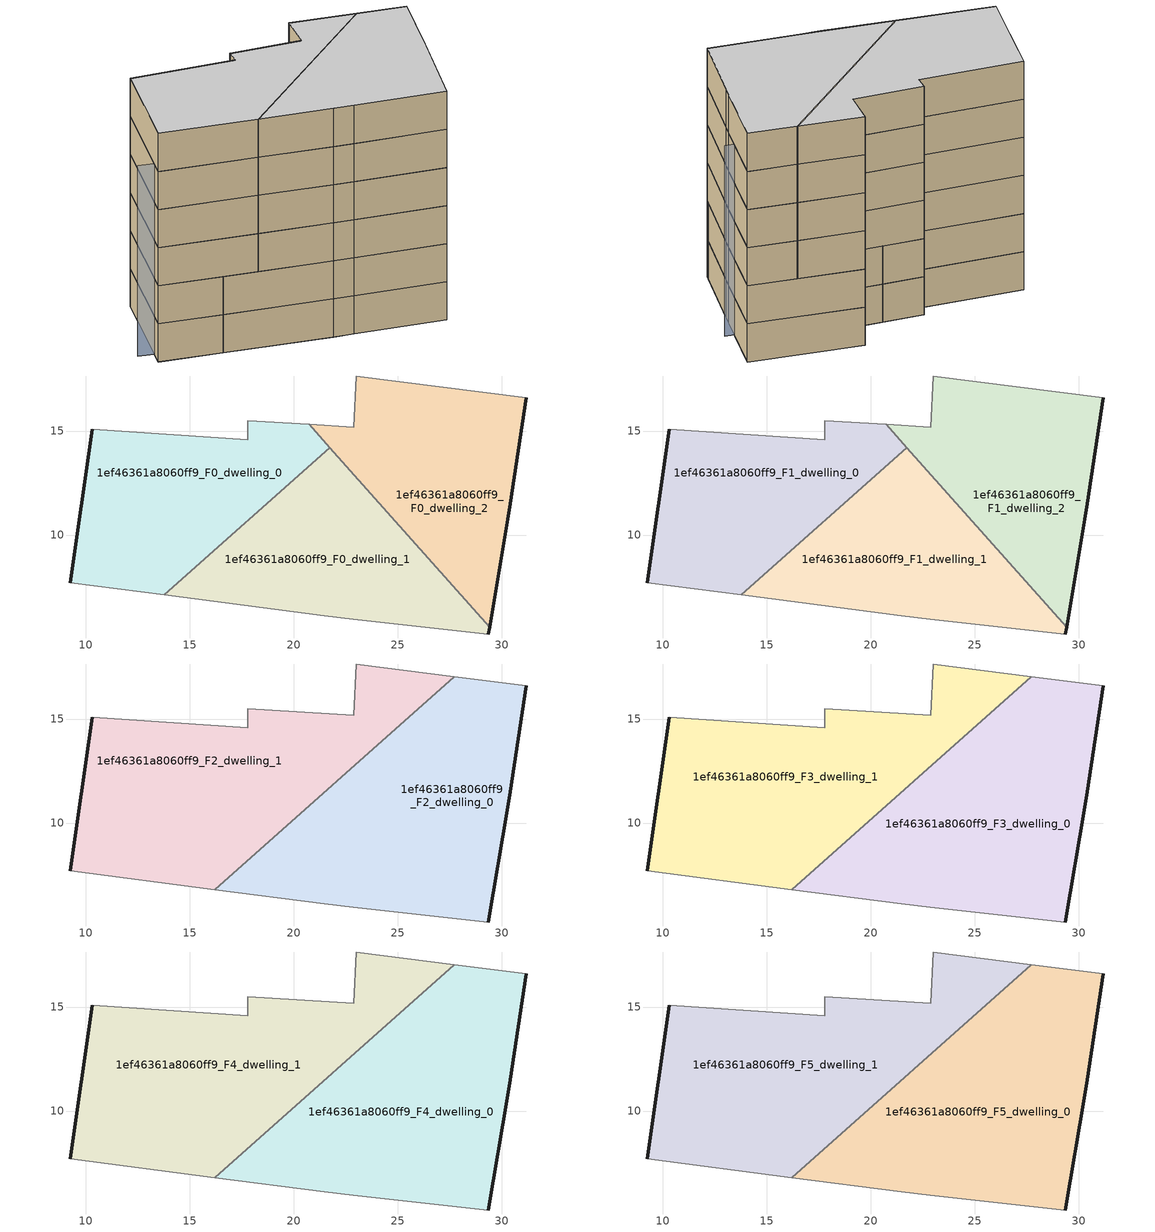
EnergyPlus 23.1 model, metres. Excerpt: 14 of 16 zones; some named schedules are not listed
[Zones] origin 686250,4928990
1ef46361a8060ff9_F0_dwelling_0
 floor ground (EU_floor_Construction): 21.72,14.2 20.73,15.32 17.78,15.5 17.78,14.58 10.31,15.09 9.25,7.71 13.77,7.12 z0
 wall outside (EU_wall_Construction): 9.25,7.71 10.31,15.09 z0:3
 wall adiabatic (EU_wall_Construction): 10.31,15.09 17.78,14.58 17.78,15.5 20.73,15.32 / 13.77,7.12 9.25,7.71 z0:3
 wall to 1ef46361a8060ff9_F0_dwelling_1 (EU_wall_Construction): 21.72,14.2 13.77,7.12 z0:3
 wall to 1ef46361a8060ff9_F0_dwelling_2 (EU_wall_Construction): 20.73,15.32 21.72,14.2 z0:3
1ef46361a8060ff9_F0_dwelling_1
 floor ground (EU_floor_Construction): 29.35,5.25 29.4,5.57 21.72,14.2 13.77,7.12 21.46,6.12 22.86,5.96 z0
 wall outside (EU_wall_Construction): 29.41,5.57 29.35,5.25 z0:3
 wall adiabatic (EU_wall_Construction): 29.35,5.25 22.86,5.96 21.46,6.12 13.77,7.12 z0:3
 wall to 1ef46361a8060ff9_F0_dwelling_2 (EU_wall_Construction): 21.72,14.2 29.41,5.57 z0:3
1ef46361a8060ff9_F0_dwelling_2
 floor ground (EU_floor_Construction): 29.4,5.57 30.28,10.76 30.4,11.49 31.17,16.59 23,17.64 22.87,15.18 20.73,15.32 z0
 wall outside (EU_wall_Construction): 31.17,16.59 30.4,11.49 30.28,10.76 29.41,5.57 z0:3
 wall adiabatic (EU_wall_Construction): 20.73,15.32 22.87,15.18 23,17.64 31.17,16.59 z0:3
1ef46361a8060ff9_F1_dwelling_0
 floor to 1ef46361a8060ff9_F0_dwelling_0 (EU_floor_Construction): 21.72,14.2 20.73,15.32 17.78,15.5 17.78,14.58 10.31,15.09 9.25,7.71 13.77,7.12 z3
 wall outside (EU_wall_Construction): 9.25,7.71 10.31,15.09 z3:6
 wall adiabatic (EU_wall_Construction): 10.31,15.09 17.78,14.58 17.78,15.5 20.73,15.32 / 13.77,7.12 9.25,7.71 z3:6
 wall to 1ef46361a8060ff9_F1_dwelling_1 (EU_wall_Construction): 21.72,14.2 13.77,7.12 z3:6
 wall to 1ef46361a8060ff9_F1_dwelling_2 (EU_wall_Construction): 20.73,15.32 21.72,14.2 z3:6
1ef46361a8060ff9_F1_dwelling_1
 floor to 1ef46361a8060ff9_F0_dwelling_1 (EU_floor_Construction): 29.35,5.25 29.4,5.57 21.72,14.2 13.77,7.12 21.46,6.12 22.86,5.96 z3
 wall outside (EU_wall_Construction): 29.41,5.57 29.35,5.25 z3:6
 wall adiabatic (EU_wall_Construction): 29.35,5.25 22.86,5.96 21.46,6.12 13.77,7.12 z3:6
 wall to 1ef46361a8060ff9_F1_dwelling_2 (EU_wall_Construction): 21.72,14.2 29.41,5.57 z3:6
1ef46361a8060ff9_F1_dwelling_2
 floor to 1ef46361a8060ff9_F0_dwelling_2 (EU_floor_Construction): 31.17,16.59 30.4,11.49 30.28,10.76 29.4,5.57 20.73,15.32 22.87,15.18 23,17.64 z3
 wall outside (EU_wall_Construction): 31.17,16.59 30.4,11.49 30.28,10.76 29.41,5.57 z3:6
 wall adiabatic (EU_wall_Construction): 20.73,15.32 22.87,15.18 23,17.64 31.17,16.59 z3:6
 roof outside (EU_roof_Construction): 27.7,17.04 23,17.64 22.87,15.18 20.73,15.32 22.96,12.82 z6; 29.4,5.57 30.28,10.76 30.4,11.49 31.17,16.59 27.7,17.04 22.96,12.82 z6
1ef46361a8060ff9_F2_dwelling_0
 floor outside (EU_floor_Construction): 29.4,5.57 30.28,10.76 30.4,11.49 31.17,16.59 27.7,17.04 22.96,12.82 z6
 floor to 1ef46361a8060ff9_F1_dwelling_1 (EU_floor_Construction): 29.35,5.25 29.4,5.57 22.96,12.82 16.2,6.81 21.46,6.12 22.86,5.96 z6
 wall outside (EU_wall_Construction): 31.17,16.59 30.4,11.49 30.28,10.76 29.35,5.25 z6:9
 wall adiabatic (EU_wall_Construction): 27.7,17.04 31.17,16.59 / 29.35,5.25 22.86,5.96 21.46,6.12 16.2,6.81 z6:9
 wall to 1ef46361a8060ff9_F2_dwelling_1 (EU_wall_Construction): 16.2,6.81 27.7,17.04 z6:9
1ef46361a8060ff9_F2_dwelling_1
 floor outside (EU_floor_Construction): 22.87,15.18 20.73,15.32 21.72,14.2 z6; 27.7,17.04 23,17.64 22.87,15.18 21.72,14.2 22.96,12.82 z6
 floor to 1ef46361a8060ff9_F1_dwelling_0 (EU_floor_Construction): 21.72,14.2 20.73,15.32 17.78,15.5 17.78,14.58 10.31,15.09 9.25,7.7 13.77,7.12 z6
 floor to 1ef46361a8060ff9_F1_dwelling_1 (EU_floor_Construction): 22.96,12.82 21.72,14.2 13.77,7.12 16.2,6.81 z6
 wall outside (EU_wall_Construction): 9.25,7.71 10.31,15.09 z6:9
 wall adiabatic (EU_wall_Construction): 16.2,6.81 9.25,7.71 / 10.31,15.09 17.78,14.58 17.78,15.5 22.87,15.18 23,17.64 27.7,17.04 z6:9
1ef46361a8060ff9_F3_dwelling_0
 floor to 1ef46361a8060ff9_F2_dwelling_0 (EU_floor_Construction): 29.35,5.25 30.28,10.76 30.4,11.49 31.17,16.59 27.7,17.04 16.2,6.81 21.46,6.12 22.86,5.96 z9
 wall outside (EU_wall_Construction): 31.17,16.59 30.4,11.49 30.28,10.76 29.35,5.25 z9:12
 wall adiabatic (EU_wall_Construction): 27.7,17.04 31.17,16.59 / 29.35,5.25 22.86,5.96 21.46,6.12 16.2,6.81 z9:12
 wall to 1ef46361a8060ff9_F3_dwelling_1 (EU_wall_Construction): 16.2,6.81 27.7,17.04 z9:12
1ef46361a8060ff9_F3_dwelling_1
 floor to 1ef46361a8060ff9_F2_dwelling_1 (EU_floor_Construction): 22.87,15.18 17.78,15.5 17.78,14.58 10.31,15.09 9.25,7.71 16.2,6.81 27.7,17.04 23,17.64 z9
 wall outside (EU_wall_Construction): 9.25,7.71 10.31,15.09 z9:12
 wall adiabatic (EU_wall_Construction): 16.2,6.81 9.25,7.71 / 10.31,15.09 17.78,14.58 17.78,15.5 22.87,15.18 23,17.64 27.7,17.04 z9:12
1ef46361a8060ff9_F4_dwelling_0
 floor to 1ef46361a8060ff9_F3_dwelling_0 (EU_floor_Construction): 29.35,5.25 30.28,10.76 30.4,11.49 31.17,16.59 27.7,17.04 16.2,6.81 21.46,6.12 22.86,5.96 z12
 wall outside (EU_wall_Construction): 31.17,16.59 30.4,11.49 30.28,10.76 29.35,5.25 z12:15
 wall adiabatic (EU_wall_Construction): 27.7,17.04 31.17,16.59 / 29.35,5.25 22.86,5.96 21.46,6.12 16.2,6.81 z12:15
 wall to 1ef46361a8060ff9_F4_dwelling_1 (EU_wall_Construction): 16.2,6.81 27.7,17.04 z12:15
1ef46361a8060ff9_F4_dwelling_1
 floor to 1ef46361a8060ff9_F3_dwelling_1 (EU_floor_Construction): 22.87,15.18 17.78,15.5 17.78,14.58 10.31,15.09 9.25,7.71 16.2,6.81 27.7,17.04 23,17.64 z12
 wall outside (EU_wall_Construction): 9.25,7.71 10.31,15.09 z12:15
 wall adiabatic (EU_wall_Construction): 16.2,6.81 9.25,7.71 / 10.31,15.09 17.78,14.58 17.78,15.5 22.87,15.18 23,17.64 27.7,17.04 z12:15
1ef46361a8060ff9_F5_dwelling_0
 floor to 1ef46361a8060ff9_F4_dwelling_0 (EU_floor_Construction): 29.35,5.25 30.28,10.76 30.4,11.49 31.17,16.59 27.7,17.04 16.2,6.81 21.46,6.12 22.86,5.96 z15
 wall outside (EU_wall_Construction): 31.17,16.59 30.4,11.49 30.28,10.76 29.35,5.25 z15:18
 wall adiabatic (EU_wall_Construction): 27.7,17.04 31.17,16.59 / 29.35,5.25 22.86,5.96 21.46,6.12 16.2,6.81 z15:18
 wall to 1ef46361a8060ff9_F5_dwelling_1 (EU_wall_Construction): 16.2,6.81 27.7,17.04 z15:18
 ceiling to 1ef46361a8060ff9_F6_dwelling_0 (EU_floor_Construction): 31.17,16.59 30.4,11.49 30.28,10.76 29.35,5.25 22.86,5.96 21.46,6.12 16.2,6.81 27.7,17.04 z18
1ef46361a8060ff9_F5_dwelling_1
 floor to 1ef46361a8060ff9_F4_dwelling_1 (EU_floor_Construction): 22.87,15.18 17.78,15.5 17.78,14.58 10.31,15.09 9.25,7.71 16.2,6.81 27.7,17.04 23,17.64 z15
 wall outside (EU_wall_Construction): 9.25,7.71 10.31,15.09 z15:18
 wall adiabatic (EU_wall_Construction): 16.2,6.81 9.25,7.71 / 10.31,15.09 17.78,14.58 17.78,15.5 22.87,15.18 23,17.64 27.7,17.04 z15:18
 ceiling to 1ef46361a8060ff9_F6_dwelling_1 (EU_floor_Construction): 27.7,17.04 16.2,6.81 9.25,7.71 10.31,15.09 17.78,14.58 17.78,15.5 22.87,15.18 23,17.64 z18
shading: 8.3,8.94 29.35,5.24 / 31.29,12.89 10.31,15.09 z0:15
[Building]
EU S2 Campaign: North Axis=0; Terrain=City; Solar Distribution=FullExterior
[Site:Location]
Bologna: Latitude=44.5; Longitude=11.25; Time Zone=1; Elevation=37
[SizingPeriod:WeatherFileDays]
AnnualSizingPeriod: Begin Month=1; Begin Day of Month=1; End Month=12; End Day of Month=31; Day of Week for Start Day=Monday; Use Weather File Daylight Saving Period=No; Use Weather File Rain and Snow Indicators=No
[MATERIAL]
EU_InternalMass_Material: Roughness=MediumRough; Thickness=0.1; Conductivity=1; Density=1800; Specific Heat=900; Thermal Absorptance=0.9; Solar Absorptance=0.7; Visible Absorptance=0.7
[MATERIAL:NOMASS] Roughness=MediumRough; Thermal Absorptance=0.9; Solar Absorptance=0.7; Visible Absorptance=0.7
Name | Thermal Resistance
EU_wall_NoMass | 0.905828
EU_roof_NoMass | 0.37593
EU_floor_NoMass | 0.67114
[CONSTRUCTION]
EU_wall_Construction: EU_wall_NoMass
EU_roof_Construction: EU_roof_NoMass
EU_floor_Construction: EU_floor_NoMass
EU_InternalMass_Construction: EU_InternalMass_Material
[ZONE] Type=1; Multiplier=1; Ceiling Height=autocalculate; Floor Area=autocalculate; Part of Total Floor Area=Yes
Name | Volume
1ef46361a8060ff9_F0_dwelling_0; 1ef46361a8060ff9_F1_dwelling_0 | 194.123
1ef46361a8060ff9_F2_dwelling_0 | 291.1875
1ef46361a8060ff9_F3_dwelling_0; 1ef46361a8060ff9_F4_dwelling_0; 1ef46361a8060ff9_F5_dwelling_0 | 291.199
1ef46361a8060ff9_F0_dwelling_1; 1ef46361a8060ff9_F1_dwelling_1 | 194.14
1ef46361a8060ff9_F2_dwelling_1 | 291.196
1ef46361a8060ff9_F3_dwelling_1; 1ef46361a8060ff9_F4_dwelling_1; 1ef46361a8060ff9_F5_dwelling_1 | 291.207
1ef46361a8060ff9_F0_dwelling_2; 1ef46361a8060ff9_F1_dwelling_2 | 194.128
[INTERNALMASS] Construction=EU_InternalMass_Construction
Name | Zone or ZoneList | Surface Area
1ef46361a8060ff9_F0_dwelling_0_EU_InternalMass | 1ef46361a8060ff9_F0_dwelling_0 | 64.7074
1ef46361a8060ff9_F0_dwelling_1_EU_InternalMass | 1ef46361a8060ff9_F0_dwelling_1 | 64.7162
1ef46361a8060ff9_F0_dwelling_2_EU_InternalMass | 1ef46361a8060ff9_F0_dwelling_2 | 64.7088
1ef46361a8060ff9_F1_dwelling_0_EU_InternalMass | 1ef46361a8060ff9_F1_dwelling_0 | 64.7074
1ef46361a8060ff9_F1_dwelling_1_EU_InternalMass | 1ef46361a8060ff9_F1_dwelling_1 | 64.7162
1ef46361a8060ff9_F1_dwelling_2_EU_InternalMass | 1ef46361a8060ff9_F1_dwelling_2 | 64.7088
1ef46361a8060ff9_F2_dwelling_0_EU_InternalMass | 1ef46361a8060ff9_F2_dwelling_0 | 97.066
1ef46361a8060ff9_F2_dwelling_1_EU_InternalMass | 1ef46361a8060ff9_F2_dwelling_1 | 97.0694
1ef46361a8060ff9_F3_dwelling_0_EU_InternalMass | 1ef46361a8060ff9_F3_dwelling_0 | 97.066
1ef46361a8060ff9_F3_dwelling_1_EU_InternalMass | 1ef46361a8060ff9_F3_dwelling_1 | 97.0694
1ef46361a8060ff9_F4_dwelling_0_EU_InternalMass | 1ef46361a8060ff9_F4_dwelling_0 | 97.066
1ef46361a8060ff9_F4_dwelling_1_EU_InternalMass | 1ef46361a8060ff9_F4_dwelling_1 | 97.0694
1ef46361a8060ff9_F5_dwelling_0_EU_InternalMass | 1ef46361a8060ff9_F5_dwelling_0 | 97.066
1ef46361a8060ff9_F5_dwelling_1_EU_InternalMass | 1ef46361a8060ff9_F5_dwelling_1 | 97.0694
[OTHEREQUIPMENT] Fuel Type=Electricity; Design Level Calculation Method=Watts/Area; Power per Zone Floor Area=1; Fraction Latent=0; Fraction Radiant=0; Fraction Lost=0; Carbon Dioxide Generation Rate=0; EndUse Subcategory=EU_Step8_InternalGains
Name | Zone or ZoneList or Space or SpaceList | Schedule
EU_Step8_InternalGain_1ef46361a8060ff9_F0_dwelling_0_f000 | 1ef46361a8060ff9_F0_dwelling_0 | EU_Step8_GainSchedule_1ef46361a8060ff9_F0_dwelling_0_f000
EU_Step8_InternalGain_1ef46361a8060ff9_F0_dwelling_1_f000 | 1ef46361a8060ff9_F0_dwelling_1 | EU_Step8_GainSchedule_1ef46361a8060ff9_F0_dwelling_1_f000
EU_Step8_InternalGain_1ef46361a8060ff9_F0_dwelling_2_f000 | 1ef46361a8060ff9_F0_dwelling_2 | EU_Step8_GainSchedule_1ef46361a8060ff9_F0_dwelling_2_f000
EU_Step8_InternalGain_1ef46361a8060ff9_F1_dwelling_0_f000 | 1ef46361a8060ff9_F1_dwelling_0 | EU_Step8_GainSchedule_1ef46361a8060ff9_F1_dwelling_0_f000
EU_Step8_InternalGain_1ef46361a8060ff9_F1_dwelling_1_f000 | 1ef46361a8060ff9_F1_dwelling_1 | EU_Step8_GainSchedule_1ef46361a8060ff9_F1_dwelling_1_f000
EU_Step8_InternalGain_1ef46361a8060ff9_F1_dwelling_2_f000 | 1ef46361a8060ff9_F1_dwelling_2 | EU_Step8_GainSchedule_1ef46361a8060ff9_F1_dwelling_2_f000
EU_Step8_InternalGain_1ef46361a8060ff9_F2_dwelling_0_f000 | 1ef46361a8060ff9_F2_dwelling_0 | EU_Step8_GainSchedule_1ef46361a8060ff9_F2_dwelling_0_f000
EU_Step8_InternalGain_1ef46361a8060ff9_F2_dwelling_1_f000 | 1ef46361a8060ff9_F2_dwelling_1 | EU_Step8_GainSchedule_1ef46361a8060ff9_F2_dwelling_1_f000
EU_Step8_InternalGain_1ef46361a8060ff9_F3_dwelling_0_f000 | 1ef46361a8060ff9_F3_dwelling_0 | EU_Step8_GainSchedule_1ef46361a8060ff9_F3_dwelling_0_f000
EU_Step8_InternalGain_1ef46361a8060ff9_F3_dwelling_1_f000 | 1ef46361a8060ff9_F3_dwelling_1 | EU_Step8_GainSchedule_1ef46361a8060ff9_F3_dwelling_1_f000
EU_Step8_InternalGain_1ef46361a8060ff9_F4_dwelling_0_f000 | 1ef46361a8060ff9_F4_dwelling_0 | EU_Step8_GainSchedule_1ef46361a8060ff9_F4_dwelling_0_f000
EU_Step8_InternalGain_1ef46361a8060ff9_F4_dwelling_1_f000 | 1ef46361a8060ff9_F4_dwelling_1 | EU_Step8_GainSchedule_1ef46361a8060ff9_F4_dwelling_1_f000
EU_Step8_InternalGain_1ef46361a8060ff9_F5_dwelling_0_f000 | 1ef46361a8060ff9_F5_dwelling_0 | EU_Step8_GainSchedule_1ef46361a8060ff9_F5_dwelling_0_f000
EU_Step8_InternalGain_1ef46361a8060ff9_F5_dwelling_1_f000 | 1ef46361a8060ff9_F5_dwelling_1 | EU_Step8_GainSchedule_1ef46361a8060ff9_F5_dwelling_1_f000
[ZONEVENTILATION:DESIGNFLOWRATE] Schedule=EU_AlwaysOn; Design Flow Rate Calculation Method=AirChanges/Hour; Air Changes per Hour=0.73129; Ventilation Type=Natural; Fan Pressure Rise=0; Fan Total Efficiency=1; Constant Term Coefficient=1; Temperature Term Coefficient=0; Velocity Term Coefficient=0; Velocity Squared Term Coefficient=0; Minimum Indoor Temperature=-100; Maximum Indoor Temperature=100; Delta Temperature=-100; Minimum Outdoor Temperature=-100; Maximum Outdoor Temperature=100; Maximum Wind Speed=40
Name | Zone or ZoneList or Space or SpaceList
EU_ConstantAir_1ef46361a8060ff9_F0_dwelling_0 | 1ef46361a8060ff9_F0_dwelling_0
EU_ConstantAir_1ef46361a8060ff9_F0_dwelling_1 | 1ef46361a8060ff9_F0_dwelling_1
EU_ConstantAir_1ef46361a8060ff9_F0_dwelling_2 | 1ef46361a8060ff9_F0_dwelling_2
EU_ConstantAir_1ef46361a8060ff9_F1_dwelling_0 | 1ef46361a8060ff9_F1_dwelling_0
EU_ConstantAir_1ef46361a8060ff9_F1_dwelling_1 | 1ef46361a8060ff9_F1_dwelling_1
EU_ConstantAir_1ef46361a8060ff9_F1_dwelling_2 | 1ef46361a8060ff9_F1_dwelling_2
EU_ConstantAir_1ef46361a8060ff9_F2_dwelling_0 | 1ef46361a8060ff9_F2_dwelling_0
EU_ConstantAir_1ef46361a8060ff9_F2_dwelling_1 | 1ef46361a8060ff9_F2_dwelling_1
EU_ConstantAir_1ef46361a8060ff9_F3_dwelling_0 | 1ef46361a8060ff9_F3_dwelling_0
EU_ConstantAir_1ef46361a8060ff9_F3_dwelling_1 | 1ef46361a8060ff9_F3_dwelling_1
EU_ConstantAir_1ef46361a8060ff9_F4_dwelling_0 | 1ef46361a8060ff9_F4_dwelling_0
EU_ConstantAir_1ef46361a8060ff9_F4_dwelling_1 | 1ef46361a8060ff9_F4_dwelling_1
EU_ConstantAir_1ef46361a8060ff9_F5_dwelling_0 | 1ef46361a8060ff9_F5_dwelling_0
EU_ConstantAir_1ef46361a8060ff9_F5_dwelling_1 | 1ef46361a8060ff9_F5_dwelling_1
[HVACTEMPLATE:THERMOSTAT] Constant Heating Setpoint=20; Constant Cooling Setpoint=50
EU_HeatOnly_1ef46361a8060ff9_F0_dwelling_0; EU_HeatOnly_1ef46361a8060ff9_F0_dwelling_1; EU_HeatOnly_1ef46361a8060ff9_F0_dwelling_2; EU_HeatOnly_1ef46361a8060ff9_F1_dwelling_0; EU_HeatOnly_1ef46361a8060ff9_F1_dwelling_1; EU_HeatOnly_1ef46361a8060ff9_F1_dwelling_2; EU_HeatOnly_1ef46361a8060ff9_F2_dwelling_0; EU_HeatOnly_1ef46361a8060ff9_F2_dwelling_1; EU_HeatOnly_1ef46361a8060ff9_F3_dwelling_0; EU_HeatOnly_1ef46361a8060ff9_F3_dwelling_1; EU_HeatOnly_1ef46361a8060ff9_F4_dwelling_0; EU_HeatOnly_1ef46361a8060ff9_F4_dwelling_1; EU_HeatOnly_1ef46361a8060ff9_F5_dwelling_0; EU_HeatOnly_1ef46361a8060ff9_F5_dwelling_1; EU_HeatOnly_1ef46361a8060ff9_F6_dwelling_0; EU_HeatOnly_1ef46361a8060ff9_F6_dwelling_1
[HVACTEMPLATE:ZONE:IDEALLOADSAIRSYSTEM] System Availability Schedule=EU_AlwaysOn; Maximum Heating Supply Air Temperature=50; Minimum Cooling Supply Air Temperature=13; Maximum Heating Supply Air Humidity Ratio=0.0156; Minimum Cooling Supply Air Humidity Ratio=0.0077; Heating Limit=NoLimit; Cooling Limit=NoLimit; Heating Availability Schedule=EU_AlwaysOn; Cooling Availability Schedule=EU_CoolingOff; Dehumidification Control Type=ConstantSensibleHeatRatio; Cooling Sensible Heat Ratio=0.7; Dehumidification Setpoint=60; Humidification Control Type=None; Humidification Setpoint=30; Outdoor Air Method=None; Outdoor Air Flow Rate per Person=0.00944; Outdoor Air Flow Rate per Zone Floor Area=0; Outdoor Air Flow Rate per Zone=0; Demand Controlled Ventilation Type=None; Outdoor Air Economizer Type=NoEconomizer; Heat Recovery Type=None; Sensible Heat Recovery Effectiveness=0.7; Latent Heat Recovery Effectiveness=0.65
Name | Template Thermostat
1ef46361a8060ff9_F0_dwelling_0 | EU_HeatOnly_1ef46361a8060ff9_F0_dwelling_0
1ef46361a8060ff9_F0_dwelling_1 | EU_HeatOnly_1ef46361a8060ff9_F0_dwelling_1
1ef46361a8060ff9_F0_dwelling_2 | EU_HeatOnly_1ef46361a8060ff9_F0_dwelling_2
1ef46361a8060ff9_F1_dwelling_0 | EU_HeatOnly_1ef46361a8060ff9_F1_dwelling_0
1ef46361a8060ff9_F1_dwelling_1 | EU_HeatOnly_1ef46361a8060ff9_F1_dwelling_1
1ef46361a8060ff9_F1_dwelling_2 | EU_HeatOnly_1ef46361a8060ff9_F1_dwelling_2
1ef46361a8060ff9_F2_dwelling_0 | EU_HeatOnly_1ef46361a8060ff9_F2_dwelling_0
1ef46361a8060ff9_F2_dwelling_1 | EU_HeatOnly_1ef46361a8060ff9_F2_dwelling_1
1ef46361a8060ff9_F3_dwelling_0 | EU_HeatOnly_1ef46361a8060ff9_F3_dwelling_0
1ef46361a8060ff9_F3_dwelling_1 | EU_HeatOnly_1ef46361a8060ff9_F3_dwelling_1
1ef46361a8060ff9_F4_dwelling_0 | EU_HeatOnly_1ef46361a8060ff9_F4_dwelling_0
1ef46361a8060ff9_F4_dwelling_1 | EU_HeatOnly_1ef46361a8060ff9_F4_dwelling_1
1ef46361a8060ff9_F5_dwelling_0 | EU_HeatOnly_1ef46361a8060ff9_F5_dwelling_0
1ef46361a8060ff9_F5_dwelling_1 | EU_HeatOnly_1ef46361a8060ff9_F5_dwelling_1
[SIZING:ZONE] Zone Cooling Design Supply Air Temperature Input Method=SupplyAirTemperature; Zone Cooling Design Supply Air Temperature=13; Zone Heating Design Supply Air Temperature Input Method=SupplyAirTemperature; Zone Heating Design Supply Air Temperature=50; Zone Cooling Design Supply Air Humidity Ratio=0.008; Zone Heating Design Supply Air Humidity Ratio=0.008; Cooling Design Air Flow Method=DesignDay; Cooling Design Air Flow Rate=0; Cooling Minimum Air Flow per Zone Floor Area=0.000762; Cooling Minimum Air Flow=0; Cooling Minimum Air Flow Fraction=0.2; Heating Design Air Flow Method=DesignDay; Heating Design Air Flow Rate=0; Heating Maximum Air Flow per Zone Floor Area=0.002032; Heating Maximum Air Flow=0.141576; Heating Maximum Air Flow Fraction=0.3; Account for Dedicated Outdoor Air System=No; Dedicated Outdoor Air System Control Strategy=NeutralSupplyAir; Dedicated Outdoor Air Low Setpoint Temperature for Design=autosize; Dedicated Outdoor Air High Setpoint Temperature for Design=autosize; Zone Load Sizing Method=Sensible Load Only No Latent Load; Zone Latent Cooling Design Supply Air Humidity Ratio Input Method=HumidityRatioDifference; Zone Cooling Design Supply Air Humidity Ratio Difference=0.005; Zone Latent Heating Design Supply Air Humidity Ratio Input Method=HumidityRatioDifference; Zone Humidification Design Supply Air Humidity Ratio Difference=0.005
1ef46361a8060ff9_F0_dwelling_0; 1ef46361a8060ff9_F0_dwelling_1; 1ef46361a8060ff9_F0_dwelling_2; 1ef46361a8060ff9_F1_dwelling_0; 1ef46361a8060ff9_F1_dwelling_1; 1ef46361a8060ff9_F1_dwelling_2; 1ef46361a8060ff9_F2_dwelling_0; 1ef46361a8060ff9_F2_dwelling_1; 1ef46361a8060ff9_F3_dwelling_0; 1ef46361a8060ff9_F3_dwelling_1; 1ef46361a8060ff9_F4_dwelling_0
